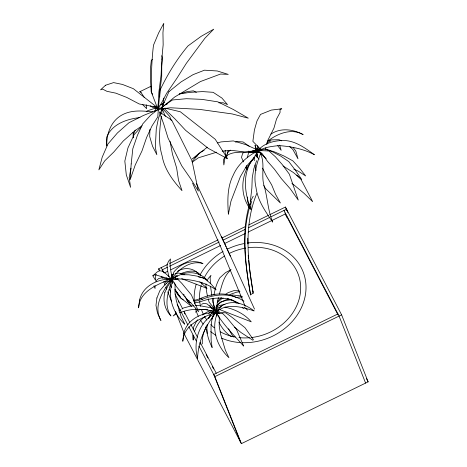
<?xml version="1.0" encoding="UTF-8"?>
<svg xmlns="http://www.w3.org/2000/svg" width="467" height="467" viewBox="0 0 467 467"><rect width="100%" height="100%" fill="white"/><g stroke="black" fill="none" stroke-linecap="round" stroke-linejoin="round"><path stroke-width="0.7" d="M159.755 97.031L159.918 90.534L161.699 76.792L161.751 66.168L162.569 58.708L161.786 55.678M193.303 336.088L193.169 340.081L192.789 335.014M213.746 309.825L213.588 314.431L211.825 320.234L211.043 326.672L211.125 340.636L212.152 347.594C208.778 340.35 205.719 332.481 207.29 324.367M149.948 129.324L149.685 136.522L152.551 146.276L156.854 154.688L155.324 147.327L156.282 128.804L158.488 118.262L162.201 108.332M260.066 148.22L257.183 151.279L257.591 145.593M225.246 150.286L225.071 152.242L226.378 158.22L226.991 155.47M161.378 116.19C159.545 129.318 158.15 142.686 162.055 155.593C164.396 169.352 172.86 180.571 182.007 190.67L178.54 180.437L176.625 167.939L172.469 154.192L170.087 141.384M161.646 114.041L162.271 109.015L161.057 109.739M162.551 106.984L163.882 98.052M193.268 329.614L193.659 326.982L196.484 321.314L197.751 319.772M130.988 168.184L129.178 177.448L130.591 187.372L126.312 174.927L124.829 161.092L127.935 147.946L134.076 134.735L141.624 126.37M247.364 157.77L248.642 152.318M227.295 154.092L228.059 150.654M213.244 313.299L213.752 311.343M214.09 310.035L214.429 308.728L212.252 298.512M218.474 297.59L217.377 301.758L216.145 312.306C205.538 325.534 198.171 341.19 197.57 358.364C192.889 341.482 199.07 322.113 214.838 313.392L211.644 319.154M219.391 294.111C221.761 285.757 223.693 275.88 230.686 270.148M265.309 149.901L265.857 147.893M266.78 144.542L268.064 139.849L273.948 128.11L276.528 119.021L280.054 112.494L280.042 109.225L281.776 108.811L271.339 110.078L260.516 114.415L256.99 120.941L254.41 130.03L252.875 141.343L261.386 150.146M256.751 193.566C243.692 225.147 247.72 260.528 253.172 293.387M173.006 280.685C166.55 296.014 173.123 313.287 184.728 324.203L181.161 316.725L176.298 300.526L175.008 292.5L175.09 284.747L174.6 282.71M249.658 203.881C240.908 232.91 245.274 264.176 250.394 293.515L250.516 294.893L253.108 292.996L252.945 291.42M250.563 201.195L253.213 196.222M172.481 282.646A113.23 41.779 -69.7 0 1 171.482 278.922L173.911 271.987C180.665 263.213 192.538 258.946 202.982 263.522C190.454 259.938 178.423 269.301 171.482 278.922A113.23 41.779 -69.7 0 0 172.574 283.381M256.628 160.689L253.832 168.68L252.227 177.898L251.882 187.979L250.621 198.749L250.948 209.549C244.375 192.912 241.632 171.809 254.422 157.344M217.289 302.797L217.949 300.906L221.358 297.52M249.991 205.994C241.316 234.778 245.601 265.781 250.522 294.905M250.452 204.68L251.614 201.388M194.482 331.576C196.479 325.762 199.911 320.304 204.931 316.661M155.89 281.677L156.369 280.439L158.722 278.542L162.417 277.661L172.288 280.597L164.974 281.788M257.393 157.729L255.589 146.877L256.815 151.425L258.683 146.924M135.261 130.106L133.194 135.033L133.346 137.847M208.912 318.155L210.395 314.863M207.126 280.906L208.206 278.53L210.996 275.332L210.132 277.596L210.459 283.848M224.796 157.07L223.378 160.158L223.851 164.956L224.995 157.776L228.433 151.728L230.739 150.105M215.001 307.648L214.417 308.915L215.199 307.811M208.615 318.441L210.36 314.752M156.235 274.217L155.645 275.425L155.558 280.363L152.832 275.775L157.414 271.806L159.556 270.708L163.012 271.298L166.62 274.433L171.482 278.922L176.76 287.001L186.304 298.536L192.614 304.788L198.638 311.752L191.406 294.94L181.861 283.405L177.869 279.377C169.807 279.669 162.446 276.797 154.974 274.678L152.832 275.775M154.6 111.496L156.603 107.719M172.743 282.22A113.23 43.91 -70 0 1 171.821 279.062L171.482 278.922L172.808 276.592M257.183 151.279L258.689 148.903M211.516 313.182L213.005 310.946M157.992 105.256L158.768 104.1M211.586 312.948L214.429 308.728L209.134 302.242A44.785 13.245 64.2 0 1 208.177 298.874M207.646 324.892C203.735 330.309 201.925 337.227 202.316 343.875M216.367 306.159C219.321 302.686 223.804 300.386 228.165 299.143M255.665 155.709L256.494 154.612L256.33 153.252M216.367 306.796L219.735 302.587M254.276 158.085C241.13 171.436 238.771 193.391 249.973 208.691L247.51 201.166L247.393 197.021M256.103 155.82L257.469 154.122L256.599 156.83L256.494 154.612L256.541 156.638M157.951 110.3L158.885 109.214L172.457 99.973L186.456 98.712L201.797 99.348L217.873 101.859L233.284 109.476L248.304 118.18L232.222 113.942L199.415 109.371L170.613 107.766L158.885 109.214L143.556 115.413L129.02 122.693L117.427 132.949L107.93 143.999L102.197 157.204L98.864 169.871L104.801 160.776L113.779 152.032L123.276 140.981L134.864 130.719L142.085 125.775M192.025 161.71L199.123 153.579L207.325 147.187M256.815 151.425L259.658 148.43M256.92 151.933C262.553 143.818 272.442 140.946 281.864 140.52C294.443 139.931 304.717 147.765 314.414 154.729C303.457 148.815 291.163 146.515 278.857 145.581C270.953 146.568 261.993 147.14 256.144 153.24M176.152 313.077L173.146 315.978L176.532 313.736M208.673 313.526L211.709 310.724M174.997 277.731L176.549 276.301M217.33 302.604L221.335 299.055L223.238 298.092M152.394 59.432L151.337 60.342L150.52 67.803L150.467 78.427L151.185 91.806L152.575 94.241M213.512 314.489L216.145 312.306L213.063 302.412A55.987 25.539 81.4 0 1 213.512 298.197M195.364 312.149L196.776 311.01M146.229 111.747L147.339 110.86L156.667 107.679M243.634 152.627L242.677 153.345L241.497 157.408L243.476 161.909M250.686 293.06L250.382 293.48M164.372 102.285L160.817 104.818L163.672 104.485M192.281 162.148L198.446 157.782L216.735 152.195M225.946 156.258C235.257 148.955 248.129 154.758 258.689 150.654M267.258 141.466C277.118 133.737 291.262 127.76 303.13 134.607C293.253 129.19 280.614 127.479 270.883 134.122M202.445 315.038L206.496 312.376L210.775 310.432M225.205 294.531L228.2 292.611L233.885 290.661L239.256 290.766M229.239 295.249L231.031 294.093L236.716 292.144L239.933 291.712M171.482 278.922L180.355 274.689L188.977 274.806L197.185 276.143L204.645 278.647L210.991 283.918L216.069 289.849C203.373 280.795 186.759 278.484 171.482 278.922L177.378 275.215M178.849 310.894L180.63 309.79M181.821 309.049L183.607 307.946L190.419 306.136L193.916 305.803M266.628 142.955L270.965 140.865M197.086 156.101L192.229 158.938L200.361 152.318L204.137 150.316M231.112 269.663L225.637 272.535L219.864 277.772A55.987 25.539 81.4 0 0 214.026 294.811M235.631 142.213L236.915 141.548L243.103 141.956L249.168 146.224M201.47 304.379L203.612 303.287L207.068 303.877L215.538 311.501L207.109 310.1L205.375 309.253M257.802 150.964L259.045 150.345M260.288 149.726L261.532 149.107M177.594 271.304C184.418 266.774 194.179 267.97 199.17 274.637M141.028 92.256L139.785 91.73L150.076 86.716L150.859 86.745M159.469 270.872L158.663 268.84L167.735 264.415M169.702 263.464L218.083 239.875M222.006 237.966L245.543 226.489M248.812 224.896L268.432 215.334M269.739 214.697L285.43 207.044L341.605 314.84L368.136 381.854L241.375 443.65L185.195 335.855L175.545 311.483M167.554 267.212L162.323 269.763L163.129 271.794M169.515 266.254L219.21 242.034M223.133 240.12L245.362 229.279M248.631 227.686L269.552 217.488M270.86 216.851L286.551 209.204L287.894 212.584M164.355 272.926L167.63 271.333M170.899 269.739L220.622 245.496M224.551 243.587L245.484 233.377M248.105 232.105L285.395 213.921L337.98 314.816M337.945 313.923L213.717 374.481L240.248 441.496M241.375 443.65L214.838 376.636L341.605 314.84M161.921 107.696L162.423 107.492M267.865 141.069L271.245 139.878L279.056 139.726L281.671 140.847M180.507 273.802C186.818 271.129 196.852 268.554 200.868 275.974M175.3 279.412L178.026 278.466M216.116 306.807L220.891 305.161L225.041 304.519M217.587 142.972L220.955 141.921L233.342 140.929L245.852 144.647L258.42 150.38L262.81 154.559L267.474 161.319L274.374 169.153L281.473 178.779L290.264 188.808L298.261 200.086L289.377 174.203L282.278 164.571L275.378 156.737L268.951 150.999L256.325 150.403M179.789 93.89L187.051 91.649L193.396 90.831L196.356 92.355M181.54 274.211C190.262 271.158 200.267 272.681 206.683 279.669L202.684 277.602L198.539 276.954M179.725 312.604L182.352 311.851A44.785 26.099 17.8 0 1 196.858 309.3M220.424 302.085L226.361 300.38L232.011 299.715M230.383 295.483L232.368 294.981L238.9 295.658L242.361 296.487M198.948 309.96L201.411 309.37M260.066 150.333L264.882 149.195L272.489 151.787L280.562 155.984L288.799 161.611L295.354 170.181L301.676 179.427L293.317 172.481L283.049 165.978M173.724 274.135L171.64 274.619L172.732 282.611M175.107 273.814L178.575 273.002L184.769 274.73M216.542 307.928L221.393 306.796M139.96 117.567C126.691 118.992 111.327 124.28 106.4 137.952L106.756 146.013C106.517 134.8 110.113 123.06 119.675 116.406C129.458 109.675 141.524 110.591 152.744 111.957M261.421 149.685L254.55 150.859L255.881 151.337M236.133 297.497L238.795 297.065L242.309 297.193M179.217 94.019L189.707 92.384L202.579 91.59L213.133 92.314L221.907 98.047L227.505 104.626L223.162 102.752L218.836 102.833M165.808 104.234L167.233 104.065M207.996 309.376L205.136 309.668A44.785 26.099 17.8 0 0 197.529 309.288M212.287 308.944L214.429 308.728L210.961 307.858M195.317 305.669L198.113 305.4L209.572 307.508M222.181 151.139L231.813 150.368L244.667 151.985L258.42 150.38L254.036 157.659L246.471 166.234L240.353 176.707L230.978 201.16L228.369 214.248C227.557 201.043 226.98 187.255 233.255 175.166C238.042 163.841 247.843 156.06 258.42 150.38L256.342 149.72M139.785 91.73L140.573 91.76L144.396 97.615M202.106 309.399L206.297 309.545M248.578 152.067L254.959 152.791M261.964 153.818L260.551 153.643C256.313 164.372 253.248 175.936 255.992 187.448C257.603 200.594 265.437 211.446 272.681 222.105C267.725 210.22 267.644 197.214 263.843 185.008C261.129 174.582 265.203 163.602 260.551 153.643L266.213 158.558M248.508 151.15L255.408 152.516M156.147 108.081L152.639 107.381L150.24 105.892M161.057 109.062L163.164 109.482M164.898 108.105L180.309 111.765L215.24 139.283L227.639 158.798L208.218 148.325L185.679 130.398L174.845 118.793L164.01 108.274M224.843 307.047C234.954 309.358 244.457 313.783 251.252 321.833L216.466 308.302M261.327 153.211L252.6 150.549M265.542 148.973L274.911 152.055L284.134 156.077L292.862 160.87L299.744 168.389L305.646 175.948L298.401 171.237L293.796 169.107M210.168 307.175L213.612 308.348M172.878 275.045L171.64 274.619L172.936 276.044M175.341 275.904L177.197 276.54M257.877 152.049L261.864 153.48M193.799 300.334A113.23 41.779 -69.7 0 0 200.536 298.442L202.544 299.189A246.302 95.513 -70 0 1 243.972 301.18M181.704 278.671L207.05 288.367L199.794 281.77M153.923 106.278L158.885 109.214L157.939 106.499M252.91 340.28L241.013 332.527L234.516 327.186M142.371 104.392L146.667 108.653L146.229 104.666M231.358 336.678C225.865 333.14 221.743 328.003 218.918 322.16M254.066 150.444L256.243 152.324M219.309 313.474L217.82 312.114C210.64 327.933 216.577 346.275 228.935 357.669L225.363 350.192L220.506 333.993L219.216 325.966L219.292 318.214L218.638 315.499M289.727 146.48L292.832 149.452L297.987 158.798L295.856 151.185L293.153 147.473M296.755 175.125L300.76 179.048L312.668 201.662L304.175 193.437L291.869 183.21M255.151 155.196L259.167 159.142M216.279 308.564L219.297 311.892M162.907 108.846L169.69 116.423L171.179 120.346M170.169 278.624L171.541 280.305M233.623 336.987L231.86 334.681L228.538 328.739M277.742 145.675L281.163 150.321L279.663 145.155M211.685 308.039L209.73 305.214M183.549 294.175L184.331 295.267M253.499 339.842L244.982 327.682L232.035 317.35L225.876 312.89L217.82 312.114L218.147 313.468M263.744 185.539L265.595 188.621L280.398 203.005L275.594 194.36L271.648 184.833L266.464 176.187L262.553 168.132M158.132 103.983L159.171 105.811M184.996 296.457L187.652 301.215L191.628 306.399L180.694 297.958L175.061 289.324M366.461 378.632L368.136 381.854M161.197 267.609L163.882 272.757M166.567 277.912L167.244 279.202M170.262 284.998L171.605 287.573M174.962 294.017L182.685 308.833M184.027 311.407L189.73 322.358M190.74 324.291L197.453 337.174M200.139 342.329L216.25 373.244M178.196 301.057L178.873 302.353M184.261 312.697L184.938 313.993M200.104 343.099L200.781 344.389M206.169 354.739L207.856 357.973M212.24 366.379L213.588 368.971M158.663 268.84L159.673 270.772M165.044 281.081L166.386 283.656M169.404 289.452L170.747 292.033M177.127 304.268L187.868 324.88M188.878 326.812L196.263 340.986M198.948 346.14L214.838 376.636M196.473 183.63L225.147 244.819M221.422 236.302L254.521 309.113M153.888 285.921L155.079 288.495L154.98 285.606M225.45 245.479L226.063 246.804M226.67 248.123L230.319 256.056M192.562 183.146L220.698 246.973L245.187 306.334M245.77 167.116L246.926 169.719M162.271 109.015L165.336 116.365M365.603 383.092L339.071 316.077L284.018 210.436L286.726 217.283M285.43 207.044L286.767 210.43M161.611 276.289L162.417 278.32M163.754 281.7L165.096 285.086M165.902 287.117L166.701 289.149M167.776 291.857L171.529 301.332M175.096 278.425L175.586 279.686M256.453 150.415L255.07 145.184L256.167 151.886M172.084 278.478C171.29 272.092 169.095 265.268 170.543 258.934L168.616 261.146L167.128 264.421A30.904 9.136 64.2 0 0 169.066 276.861M216.939 316.077L215.987 309.399M255 164.927L256.062 170.595M162.067 108.455L162.446 110.533M253.003 291.77L249.629 269.582M210.541 286.516L211.919 295.716M256.903 152.125L257.515 157.035M248.21 255.221L248.567 258.811M248.707 260.247L249.489 268.146M253.984 157.204L254.328 160.695M206.753 329.358L207.126 333.438M133.113 132.336L133.34 137.193M246.798 165.458L246.903 169.013M247.755 238.24L247.907 243.902M207.529 296.271A44.785 13.245 64.2 0 1 206.017 283.878M183.268 299.82A113.23 41.779 -69.7 0 1 174.967 289.844M187.676 300.123A113.23 41.779 -69.7 0 1 186.531 299.826M194.792 302.709A113.23 43.91 -70 0 0 201.691 301.273A246.302 95.513 -70 0 1 239.046 303.433M190.945 302.558A113.23 43.91 -70 0 1 187.343 301.641M180.525 297.088A113.23 43.91 -70 0 1 176.298 291.274M172.679 282.331A113.23 43.91 -70 0 1 171.821 279.062M244.486 307.333A246.302 95.513 -70 0 1 247.539 310.17M202.544 299.189A113.23 43.91 -70 0 1 193.566 301.122M189.158 300.684A113.23 43.91 -70 0 1 186.794 299.966M227.557 298.559A246.302 90.878 -69.7 0 1 237.032 303.124M242.513 307.695A246.302 90.878 -69.7 0 1 243.453 308.658M200.536 298.442A246.302 90.878 -69.7 0 1 235.695 297.222M247.668 243.009A56.951 48.971 -21.6 0 1 305.949 289.978A56.951 48.971 -21.6 0 1 241.976 342.679M240.534 342.609A56.951 48.971 -21.6 0 1 221.627 338.155M215.906 335.224A56.951 48.971 -21.6 0 1 210.675 331.628M206.554 327.933A56.951 48.971 -21.6 0 1 205.556 326.894M203.215 324.145A56.951 48.971 -21.6 0 1 200.343 320M198.312 316.264A56.951 48.971 -21.6 0 1 195.597 308.897M194.599 304.023A56.951 48.971 -21.6 0 1 194.412 302.598M194.231 300.439A56.951 48.971 -21.6 0 1 196.204 284.187M199.958 275.116A56.951 48.971 -21.6 0 1 223.063 251.444M227.423 249.115A56.951 48.971 -21.6 0 1 244.871 243.441M248.497 247.679A51.504 44.289 -21.6 0 1 300.66 286.82A51.504 44.289 -21.6 0 1 250.972 337.6M249.571 337.734A51.504 44.289 -21.6 0 1 238.911 337.612M235.339 337.098A51.504 44.289 -21.6 0 1 220.278 331.792M214.359 327.828A51.504 44.289 -21.6 0 1 210.716 324.559M206.904 320.088A51.504 44.289 -21.6 0 1 204.89 317.035M203.507 314.507A51.504 44.289 -21.6 0 1 201.557 309.819M200.547 306.323A51.504 44.289 -21.6 0 1 199.718 301.489M199.555 299.423A51.504 44.289 -21.6 0 1 201.207 285.5M201.633 284.123A51.504 44.289 -21.6 0 1 202.1 282.751M204.021 278.221A51.504 44.289 -21.6 0 1 224.633 255.986M229.589 253.272A51.504 44.289 -21.6 0 1 245.706 248.082M161.81 59.087L161.097 74.983L158.903 91.958L157.928 109.255L151.396 92.244A87.539 16.958 87.8 0 1 153.497 45.171L158.64 32.935L163.783 23.35L162.942 32.772L163.158 44.803L161.81 59.087M131.186 163.929L130.1 179.789L135.272 164.898L141.991 150.905L146.585 137.549L151.921 126.067L157.788 116.908L158.354 109.091L150.654 115.215L142.739 123.889L137.403 135.372L132.809 148.728L131.186 163.929M160.163 89.903L158.313 108.928L166.725 93.172L176.975 78.141L186.374 63.284L204.914 38.218L213.734 29.176L201.149 36.344L187.997 45.918A91.614 37.004 -63.6 0 0 160.163 89.903M156.906 297.952L155.972 305.33L157.513 313.211L160.94 320.485C152.598 305.856 163.246 290.41 171.944 278.84L165.096 284.52L159.837 290.696L156.906 297.952M139.586 300.012L138.594 307.8C139.557 291.069 157.321 284.677 170.391 279.085C157.093 279.108 142.756 286.119 139.586 300.012M183.788 333.485L182.801 341.266C183.764 324.536 201.522 318.15 214.598 312.551C201.3 312.575 186.958 319.591 183.788 333.485M164.857 292.4C162.586 300.76 164.95 309.679 170.916 315.931C163.357 305.021 168.365 291.612 171.838 280.229L167.776 286.259L164.857 292.4M168.966 91.649L161.71 107.731L174.693 97.013L200.425 81.556L220.552 74.043L228.27 74.399L217.272 70.972L204.458 70.19L193.058 74.656L181.073 81.9L168.966 91.649M221.084 306.206L216.028 312.528C225.684 302.336 242.571 307.099 254.153 310.923C244.714 303.801 231.883 298.956 221.084 306.206M105.565 85.233L100.545 89.851L102.612 89.115L106.949 91.328L115.839 93.155L126.75 97.428L139.254 103.978L156.918 107.223L133.381 88.707L122.471 84.439L113.574 82.606L105.565 85.233M222.887 313.707L216.501 313.258C223.967 325.441 234.218 335.446 243.657 346.088L236.425 329.276L226.88 317.741L222.887 313.707M171.733 120.212L159.37 111.934L163.736 124.111L168.032 138.004L181.733 165.808L190.6 178.651L198.364 191.085L192.019 160.794L171.733 120.212"/></g></svg>
